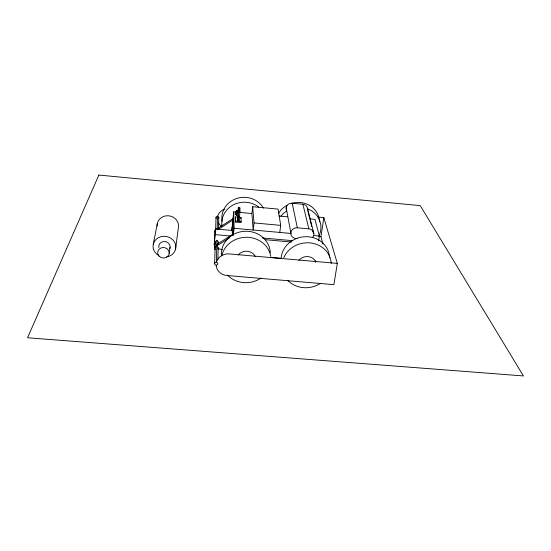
<?xml version="1.0" encoding="UTF-8"?>
<svg xmlns="http://www.w3.org/2000/svg" width="551" height="551" viewBox="0 0 551 551"><rect width="100%" height="100%" fill="white"/><g stroke="black" fill="none" stroke-linecap="round" stroke-linejoin="round"><path stroke-width="0.83" d="M217.893 259.604L218.155 247.633M218.224 244.217L218.265 242.509M218.575 227.976L218.795 217.721M216.364 262.297L216.77 262.379A1.591 1.446 0.6 0 1 216.481 265.169L216.068 265.183A1.591 1.446 0.6 0 1 214.628 263.598A1.591 1.446 0.6 0 1 216.364 262.297L216.929 240.146M217.211 229.071L217.535 216.295L217.893 216.371A1.398 1.302 1.9 0 1 218.547 218.348M215.296 249.706A2.294 2.101 1 0 1 216.832 245.904L216.874 244.41L233.3 233.893M236.386 214.091C236.544 215.241 236.861 209.105 236.462 213.037M215.434 228.947L214.222 244.981L215.434 228.947L232.384 230.483L232.474 235.38M214.628 263.598L215.117 247.365M215.193 244.802L215.269 242.24M215.627 230.277L216.013 217.466M217.693 216.329L217.735 215.916A10.476 9.746 0.1 0 1 224.526 209.256M216.254 265.176L216.206 265.63A11.922 10.848 -1 0 0 226.936 275.507L333.899 284.647L337.315 263.406L323.836 217.617L317.851 217.06M216.543 262.331L216.591 261.877A11.922 10.848 -1 0 1 229.271 253.915L337.315 263.406M231.73 230.132L232.088 226.847M232.267 225.201L232.618 221.915M232.797 220.269L233.707 211.846L235.422 212.004M231.847 230.676L233.004 219.959L217.948 229.657M232.198 232.178L232.384 230.483M233.707 211.846L234.099 228.286L233.328 235.353L232.977 218.63L217.266 228.748A2.183 2.018 1.5 0 0 215.083 231.592M237.674 217.128L235.449 216.922L235.449 222.067L241.076 222.583L241.007 217.431L238.783 217.232M235.449 222.067L235.449 216.922M236.475 212.7L236.703 210.606L238.197 210.744L237.86 215.586L236.365 215.448L236.317 214.091M236.365 215.448L236.703 210.606M237.743 213.127L238.335 207.72L239.823 207.865L239.995 211.866L238.941 221.33L241.193 221.536M237.887 213.533L238.197 210.744M238.335 207.72L238.487 211.722L237.715 218.747L238.087 218.781M235.566 221.02L237.818 221.226L238.865 211.756L238.707 207.755M239.444 211.267L239.823 207.865M240.89 218.471L241.007 217.431M252.682 206.721L251.89 213.526L253.185 230.015L254.025 222.921L252.682 206.721L278.09 209.091L280.707 225.366L279.777 232.426M175.569 249.045L178.338 227.914A10.738 9.87 8.7 0 0 168.613 215.792A10.738 9.87 8.7 0 0 157.152 226.027M169.219 253.288L170.107 247.227M318.671 240.67L319.373 236.014L314.938 219.36L309.807 218.885M322.962 244.162L320.951 236.73L323.836 217.617M153.261 244.389L157.338 223.451M216.832 245.904L229.739 237.646M270.617 257.427L281.561 258.391M234.099 228.286L291.231 233.466M313.402 235.477L319.373 236.014M318.382 236.496L320.951 236.73M297.471 238.652L295.832 238.507A5.82 5.358 -11.4 0 1 290.825 232.632L286.183 207.782M262.228 237.949L292.822 240.697M215.255 234.65L230.848 236.048M265.176 239.678L291.479 242.034M236.744 211.942L238.246 212.087M239.692 212.404L251.662 213.506M279.026 216.04L287.574 216.825M254.025 222.921L280.707 225.366M290.825 232.632A5.82 5.358 -11.4 0 1 297.326 227.797L308.842 228.851A5.813 5.345 -13.1 0 1 313.423 231.978A5.813 5.345 -13.1 0 1 312.637 237.329M286.561 210.358A5.4 5.042 -11.8 0 1 287.236 205.323A5.4 5.042 -11.8 0 1 292.209 203.236L302.912 204.242A5.4 5.028 -13.6 0 1 307.534 209.773M238.487 211.722L239.995 211.866M222.397 249.734L218.768 248.735A2.294 2.101 1 0 1 218.079 249.617M307.534 208.457L313.808 233.328M307.74 210.606L309.621 218.093M310.041 219.759L311.708 226.413M312.754 230.573L313.381 233.066M302.912 204.242L308.842 228.851M292.209 203.236L297.326 227.797M238.852 218.871L238.941 221.33M237.598 215.489L237.818 221.226M158.729 255.533A11.399 10.373 7.7 0 1 156.574 238.969A11.399 10.373 7.7 0 1 174.536 242.13A11.399 10.373 7.7 0 1 166.595 256.918M158.846 247.571A5.696 5.186 7.7 0 1 164.845 241.538A5.696 5.186 7.7 0 1 169.804 248.549M215.627 242.963A1.488 1.371 1.2 0 1 215.723 241.118A1.488 1.371 1.2 0 1 217.735 241.049A1.488 1.371 1.2 0 1 217.989 242.888M281.086 258.653A24.299 22.088 -11.6 0 1 305.771 236.689A24.299 22.088 -11.6 0 1 329.477 257.909M283.806 257.62A24.712 22.398 -11.5 0 1 310.826 242.97A24.712 22.398 -11.5 0 1 331.227 263.44M320.152 283.572A24.712 22.398 -11.5 0 1 287.767 280.383M298.897 260.327A9.808 8.885 -11.5 0 1 307.954 256.594A9.808 8.885 -11.5 0 1 315.702 261.801M315.578 260.816A9.725 8.823 -11.6 0 1 315.64 262.359M307.3 208.712A22.288 20.587 -12 0 1 319.181 235.456M280.982 216.116A22.288 20.587 -12 0 1 286.437 211.178M291.486 203.415A21.95 20.325 -12 0 1 319.497 221.957M278.358 213.685A21.95 20.325 -12 0 1 286.926 205.33M221.481 255.933A24.458 22.377 -3.4 0 1 244.307 231.31A24.458 22.377 -3.4 0 1 270.272 252.682M261.05 278.028A24.878 22.694 -3.4 0 1 227.494 275.163M221.839 255.547A24.878 22.694 -3.4 0 1 246.965 237.288A24.878 22.694 -3.4 0 1 270.789 256.477M238.211 254.996A9.87 9.002 -3.4 0 1 247.261 251.235A9.87 9.002 -3.4 0 1 255.244 256.49M221.95 225.876A22.426 20.828 -2.9 0 1 233.541 204.772A22.426 20.828 -2.9 0 1 258.818 207.148M222.129 221.419A22.081 20.559 -2.8 0 1 236.854 198.429A22.081 20.559 -2.8 0 1 263.454 208.182M214.904 247.826A2.28 2.094 1 0 1 216.874 244.41M215.042 232.963A2.19 2.025 1.4 0 1 215.634 230.566M215.593 231.868A1.46 1.35 1.4 0 1 215.778 231.434M215.117 248.219A1.529 1.398 1 0 1 216.908 246.628A1.529 1.398 1 0 1 217.934 248.721M216.329 218.416A1.398 1.302 1.9 0 1 217.535 216.295M221.461 226.234A10.476 9.746 0.1 0 1 218.313 222.563M235.566 211.612L235.277 214.415L235.566 211.612M98.863 175.06L27.55 337.777L523.45 375.94L420.227 205.619L98.863 175.06M159.067 256.098A5.792 5.255 7.5 0 0 168.909 254.624A5.792 5.255 7.5 0 0 162.373 247.564A5.792 5.255 7.5 0 0 159.067 256.098"/></g></svg>
